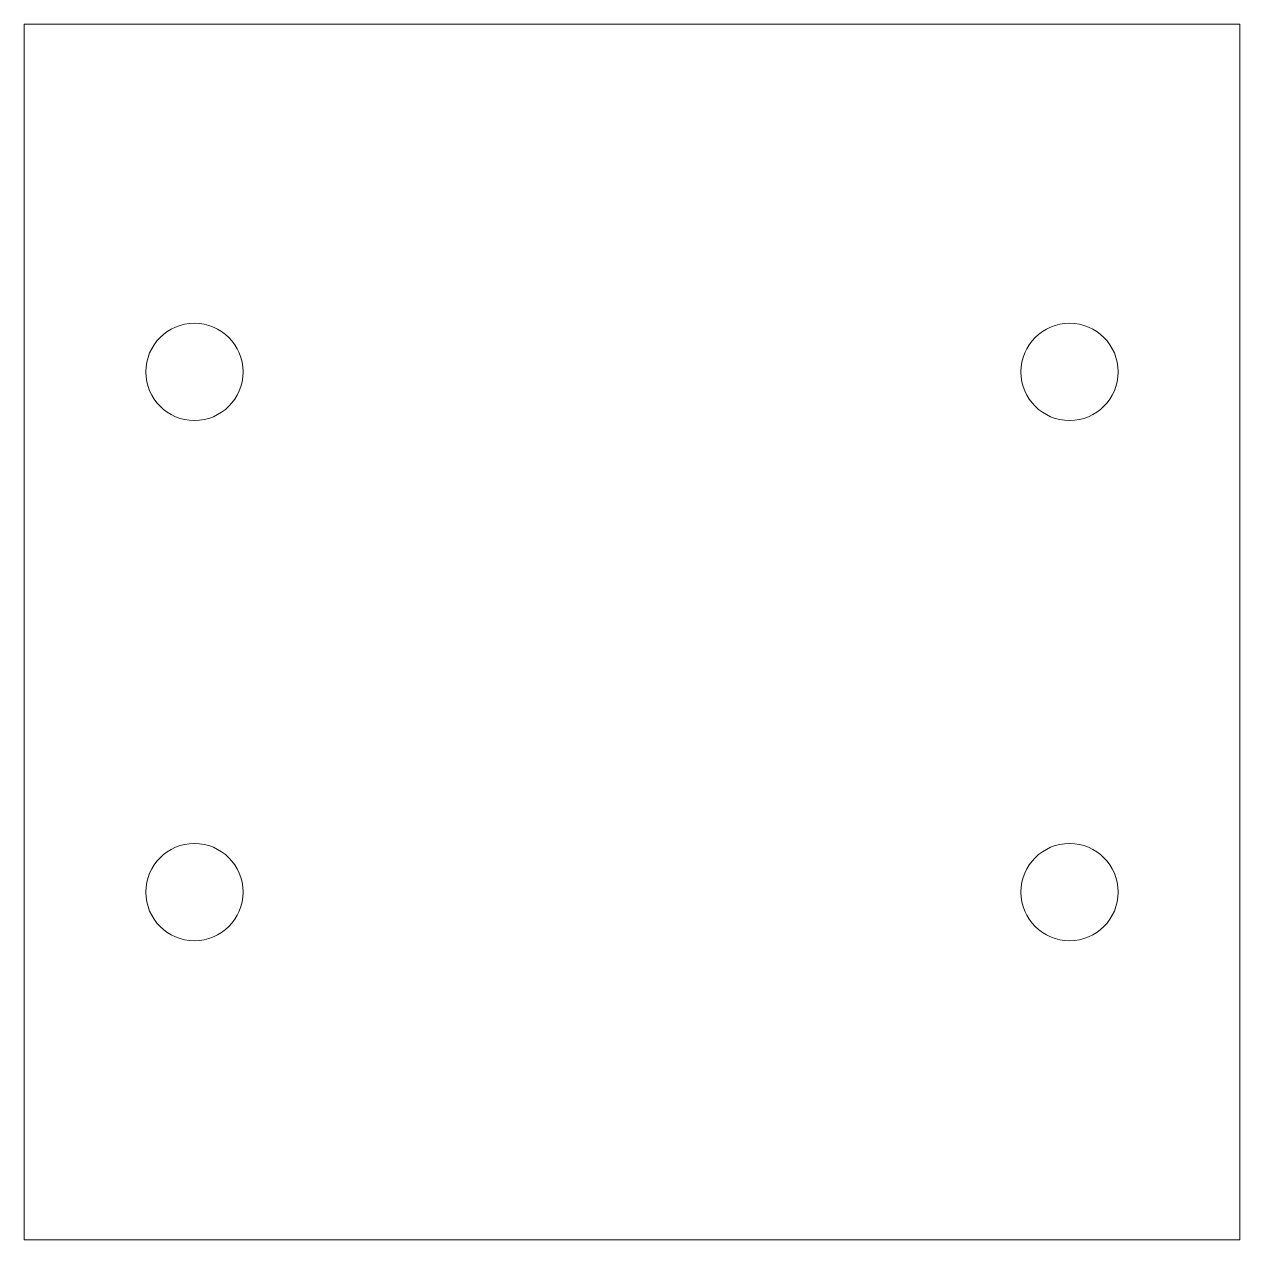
# Model space of a CAD drawing. Header units: millimetres. Extents: x -12.5 to 12.5, y -12.5 to 12.5.
import ezdxf

# ---------------------------------------------------------------- set-up
doc = ezdxf.new("R2010")
doc.units = ezdxf.units.MM

msp = doc.modelspace()

# ---------------------------------------------------------------- linework, layer by layer
at = {"color": 7, "linetype": 'Continuous', "lineweight": 15}
for p, q in [((-12.5, 12.5), (-12.5, -12.5)), ((12.5, 12.5), (-12.5, 12.5)), ((12.5, -12.5), (12.5, 12.5)), ((-12.5, -12.5), (12.5, -12.5))]:
    msp.add_line(p, q, dxfattribs=at)
for centre in [(-9, 5.35), (9, 5.35), (-9, -5.35), (9, -5.35)]:
    msp.add_circle(centre, 1, dxfattribs=at)

doc.saveas('drawing.dxf')
